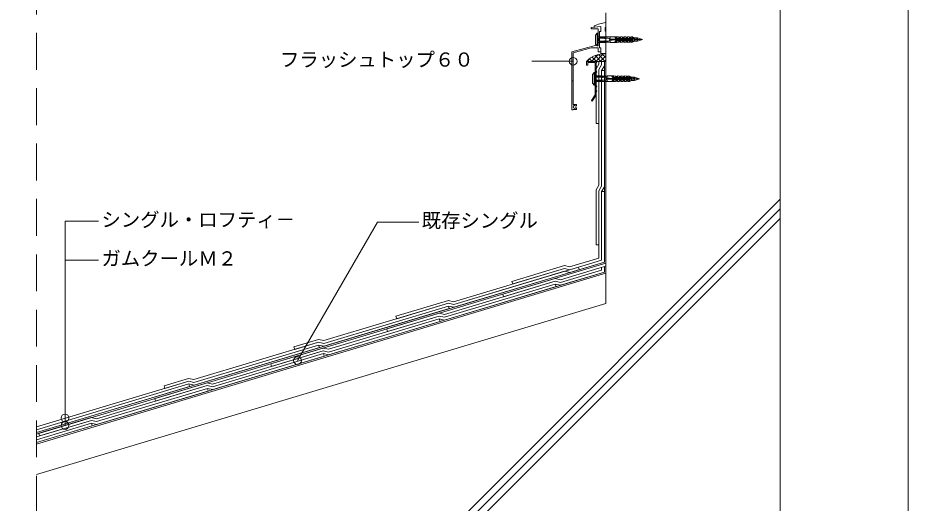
# Model space of a CAD drawing. Units: millimetres, scale not verified. Extents: x -1380 to 1380, y -955 to 955.
# Drawn here: x -19 to 900, y -403 to 98 of the extents above; entities that cross this region are included whole.
import ezdxf
from ezdxf.enums import TextEntityAlignment as Align

# ---------------------------------------------------------------- set-up
doc = ezdxf.new("R2010")
doc.units = ezdxf.units.MM
doc.header["$LTSCALE"] = 3
doc.linetypes.add('USER1', pattern=[19.05, 12.7, -6.35])
for name, color, linetype, lineweight in [('0-1_HATCH', 9, 'Continuous', 18), ('0-2_KUTAI', 3, 'Continuous', 18), ('0-3_BOUSUI', 1, 'Continuous', 18), ('0-4_MOJI', 7, 'Continuous', 18), ('0-6_KANAMONO', 4, 'Continuous', 18), ('0-7_single', 6, 'Continuous', 18), ('0-8_KANAMONO_SCREW', 4, 'Continuous', 18), ('0-9_WAKU', 7, 'Continuous', 18)]:
    doc.layers.add(name, color=color, linetype=linetype, lineweight=lineweight)
doc.styles.add('ＭＳ ゴシック', font='')
doc.styles.get('ＭＳ ゴシック').set_extended_font_data('MS Gothic')

msp = doc.modelspace()

# ---------------------------------------------------------------- linework, layer by layer
at = {"layer": '0-1_HATCH'}
for p, q in [((568.408, 53.341), (571.711, 56.644)), ((573.709, 53.341), (570.951, 56.098)), ((572.898, 53.341), (579.867, 60.31)), ((578.199, 53.341), (573.673, 57.867)), ((582.689, 53.341), (576.719, 59.311)), ((577.388, 53.341), (585.061, 61.014)), ((587.179, 53.341), (580.144, 60.376)), ((581.878, 53.341), (587.745, 59.207)), ((587.745, 57.266), (584.046, 60.964)), ((569.219, 53.341), (568.528, 54.031)), ((586.369, 53.341), (587.745, 54.717)), ((387.745, -468.872), (767.745, -88.872)), ((387.745, -478.771), (767.745, -98.771)), ((387.745, -488.671), (767.745, -108.671))]:
    msp.add_line(p, q, dxfattribs=at)
at = {"layer": '0-2_KUTAI'}
for p, q in [((767.745, 455.448), (767.745, -660.029)), ((587.745, 103.341), (587.745, -196.659)), ((-0.043, -341.674), (587.745, -165.338)), ((-0.043, -372.995), (587.745, -196.659))]:
    msp.add_line(p, q, dxfattribs=at)
at = {"layer": '0-3_BOUSUI'}
msp.add_line((587.745, 53.341), (577.845, 53.341), dxfattribs=at)
for points in [[(-0.043, -331.338), (587.745, -155.002), (587.745, 53.341)], [(-0.043, -329.772), (586.245, -153.886), (586.245, 53.341)], [(-0.043, -340.108), (586.245, -164.222), (586.245, -158.375)]]:
    msp.add_lwpolyline(points, dxfattribs=at)
msp.add_arc((585.768, 36.276), 24.748, 85.41887, 136.40543, dxfattribs=at)
at = {"layer": '0-4_MOJI'}
for p, q in [((511.244, 53.508), (554.045, 53.508)), ((29.463, -322.486), (29.463, -111.758)), ((64.039, -111.758), (29.463, -111.758)), ((64.039, -151.758), (29.463, -151.758))]:
    msp.add_line(p, q, dxfattribs=at)
msp.add_lwpolyline([(269.426, -255.49), (351.889, -112.659), (394.69, -112.659)], dxfattribs=at)
for centre in [(554.045, 53.508), (269.426, -255.49), (29.463, -314.799), (29.463, -322.486)]:
    msp.add_circle(centre, 4, dxfattribs=at)
at = {"layer": '0-6_KANAMONO'}
for p, q in [((575.745, 89.265), (575.745, 89.901)), ((578.645, 47.591), (577.845, 48.341)), ((557.295, 7.351), (557.222, 7.309)), ((557.222, 5.373), (557.295, 5.331)), ((557.545, 8.341), (557.545, 7.784)), ((557.545, 4.898), (557.545, 4.341))]:
    msp.add_line(p, q, dxfattribs=at)
for points in [[(587.745, 93.341), (587.745, 88.841), (587.245, 88.341), (587.245, 84.841), (587.745, 84.341), (587.745, 62.341)], [(582.745, 89.316), (582.745, 84.341), (581.245, 84.341), (581.245, 67.341), (582.745, 67.341), (582.745, 63.341), (579.745, 63.341), (579.745, 67.341), (572.696, 67.341), (554.045, 62.344), (554.045, 33.641)], [(579.745, 72.11), (579.745, 75.541), (580.045, 75.841), (579.745, 76.141), (579.745, 86.841), (572.745, 86.841), (572.745, 88.341), (582.521, 89.514)], [(586.745, 61.341), (582.745, 61.341), (582.745, 67.341), (581.245, 67.641), (581.245, 84.041), (582.745, 84.341), (582.745, 89.541), (576.304, 88.768)], [(557.045, 3.841), (554.045, 3.841), (554.045, 3.341), (552.745, 3.341), (552.745, 63.341), (578.262, 70.179)], [(554.045, 33.041), (554.045, 8.841), (557.045, 8.841)]]:
    msp.add_lwpolyline(points, dxfattribs=at)
msp.add_lwpolyline([(578.645, 47.591), (577.845, 48.341), (577.845, 51.841), (578.645, 52.591), (577.845, 53.341), (567.845, 53.341), (567.845, 49.341), (569.045, 49.341), (569.045, 52.141), (576.645, 52.141), (576.645, 18.704), (572.847, 13.007), (573.845, 12.341), (577.845, 18.341), (577.845, 21.841), (578.645, 22.591), (577.845, 23.341), (577.845, 26.841), (578.645, 27.591), (577.845, 28.341), (577.845, 31.841), (578.645, 32.591), (577.845, 33.341), (577.845, 36.841), (578.645, 37.591), (577.845, 38.341), (577.845, 41.841), (578.645, 42.591), (577.845, 43.341), (577.845, 46.841)], close=True, dxfattribs=at)
for centre, radius, start, end in [((592.632, 53.641), 40, 97.01862, 114.97305), ((576.245, 89.265), 0.5, 180, 276.84277), ((582.545, 89.316), 0.2, 0, 96.84277), ((577.745, 72.11), 2, 285, 0), ((586.745, 62.341), 1, 270, 0), ((554.045, 33.341), 0.3, 90, 270), ((555.545, 6.341), 1.5, 44.47751, 315.52249), ((556.972, 7.742), 0.5, 224.47751, 300), ((556.972, 4.94), 0.5, 60, 135.52249), ((557.045, 8.341), 0.5, 0, 90), ((557.045, 4.341), 0.5, 270, 0), ((557.045, 7.784), 0.5, 300, 0), ((557.045, 4.898), 0.5, 0, 60)]:
    msp.add_arc(centre, radius, start, end, dxfattribs=at)
at = {"layer": '0-7_single'}
msp.add_line((580.645, -160.055), (587.745, -157.925), dxfattribs=at)
for points in [[(586.245, 53.341), (586.245, 48.937), (583.445, 44.087), (583.445, -75.313), (580.645, -80.163), (580.645, -135.913), (577.845, -135.913), (577.845, -79.413), (580.645, -74.563), (580.645, 44.837), (583.445, 49.687), (583.445, 53.341)], [(583.445, 53.341), (583.445, 49.687), (580.645, 44.837), (580.645, -10.913), (577.845, -10.913), (577.845, 45.587), (580.645, 50.437), (580.645, 53.341)], [(586.245, -158.375), (586.245, -164.222), (541.057, -177.778), (535.607, -176.49), (421.243, -210.799), (415.793, -209.511), (362.394, -225.531), (361.589, -222.849), (415.707, -206.613), (421.157, -207.902), (535.521, -173.592), (540.971, -174.881), (583.445, -162.139), (583.445, -159.215)], [(583.445, -159.215), (583.445, -162.139), (540.971, -174.881), (535.521, -173.592), (482.122, -189.612), (481.318, -186.93), (535.435, -170.695), (540.885, -171.983), (580.645, -160.055)], [(-0.043, -329.772), (157.999, -282.36), (157.194, -279.678), (-0.043, -326.849), (157.194, -279.678), (162.644, -280.966), (292.094, -242.131), (291.29, -239.449), (162.558, -278.069), (157.108, -276.78), (-0.043, -323.926)], [(-0.043, -334.262), (56.608, -317.266), (62.058, -318.555), (176.422, -284.245), (177.227, -286.927), (62.144, -321.452), (56.694, -320.164), (-0.043, -337.185), (56.694, -320.164), (57.499, -322.846), (-0.043, -340.108)]]:
    msp.add_lwpolyline(points, dxfattribs=at)
for points in [[(583.445, -151.803), (550.477, -161.693), (545.028, -160.405), (491.629, -176.424), (490.824, -173.742), (544.942, -157.507), (550.391, -158.795), (580.645, -149.719), (580.645, -80.163), (583.445, -75.313), (583.445, 44.087), (586.245, 44.087), (586.245, -76.063), (583.445, -80.913)], [(586.245, -153.886), (550.563, -164.59), (545.114, -163.302), (430.749, -197.611), (425.299, -196.323), (371.9, -212.343), (371.096, -209.661), (425.213, -193.426), (430.663, -194.714), (545.028, -160.405), (550.477, -161.693), (583.445, -151.803), (583.445, -80.913), (586.245, -80.913)], [(560.286, -161.674), (430.835, -200.509), (425.385, -199.221), (296.653, -237.84), (291.204, -236.552), (266.539, -243.951), (265.735, -241.269), (291.118, -233.654), (296.568, -234.943), (425.299, -196.323), (430.749, -197.611), (559.481, -158.992)], [(536.412, -179.172), (421.329, -213.697), (415.879, -212.408), (301.515, -246.718), (296.065, -245.429), (242.666, -261.449), (241.861, -258.767), (295.979, -242.532), (301.429, -243.82), (415.793, -209.511), (421.243, -210.799), (535.607, -176.49)], [(426.19, -201.902), (296.739, -240.738), (291.29, -239.449), (162.558, -278.069), (157.108, -276.78), (132.444, -284.18), (131.639, -281.498), (157.022, -273.883), (162.472, -275.171), (291.204, -236.552), (296.653, -237.84), (425.385, -199.221)], [(416.684, -215.09), (301.601, -249.615), (296.151, -248.327), (181.786, -282.636), (176.337, -281.348), (122.937, -297.368), (122.133, -294.686), (176.251, -278.45), (181.7, -279.739), (296.065, -245.429), (301.515, -246.718), (415.879, -212.408)], [(296.955, -251.009), (181.872, -285.534), (176.422, -284.245), (62.058, -318.555), (56.608, -317.266), (3.209, -333.286), (2.405, -330.604), (56.522, -314.369), (61.972, -315.657), (176.337, -281.348), (181.786, -282.636), (296.151, -248.327)]]:
    msp.add_lwpolyline(points, close=True, dxfattribs=at)
at = {"layer": '0-8_KANAMONO_SCREW'}
for p, q in [((577.182, 71.996), (577.182, 79.687)), ((577.245, 80.391), (578.745, 82.341)), ((577.245, 71.291), (577.245, 80.391)), ((578.745, 82.341), (579.745, 82.341)), ((578.745, 69.341), (578.745, 82.341)), ((587.245, 78.839), (579.745, 78.839)), ((581.795, 77.391), (586.395, 77.391)), ((581.795, 74.291), (586.395, 74.291)), ((581.945, 77.391), (581.945, 78.839)), ((581.945, 72.844), (581.945, 74.291)), ((582.395, 77.391), (582.395, 78.839)), ((582.395, 72.844), (582.395, 74.291)), ((582.895, 77.391), (582.895, 78.839)), ((582.895, 72.844), (582.895, 74.291)), ((583.395, 77.391), (583.395, 78.839)), ((583.395, 72.844), (583.395, 74.291)), ((583.895, 77.391), (583.895, 78.839)), ((583.895, 72.844), (583.895, 74.291)), ((584.395, 77.391), (584.395, 78.839)), ((584.395, 72.844), (584.395, 74.291)), ((584.895, 77.391), (584.895, 78.839)), ((584.895, 72.844), (584.895, 74.291)), ((585.395, 77.391), (585.395, 78.839)), ((585.395, 72.844), (585.395, 74.291)), ((585.895, 77.391), (585.895, 78.839)), ((585.895, 72.844), (585.895, 74.291)), ((586.395, 77.391), (586.395, 78.839)), ((586.395, 72.844), (586.395, 74.291)), ((587.245, 77.391), (587.245, 78.839)), ((587.245, 78.591), (592.245, 78.591)), ((587.245, 77.391), (590.195, 77.391)), ((587.245, 72.844), (587.245, 74.291)), ((587.245, 74.291), (590.195, 74.291)), ((599.108, 78.839), (592.245, 78.839)), ((592.245, 78.839), (592.245, 72.844)), ((617.245, 76.145), (594.362, 76.145)), ((615.348, 75.538), (594.362, 75.538)), ((598.653, 77.435), (597.972, 77.435)), ((598.653, 74.248), (597.972, 74.248)), ((598.173, 77.049), (598.653, 77.049)), ((598.173, 74.633), (598.653, 74.633)), ((599.108, 78.839), (599.11, 78.838)), ((601.07, 78.091), (602.827, 78.091)), ((601.07, 73.591), (602.827, 73.591)), ((602.371, 77.435), (601.691, 77.435)), ((602.371, 74.248), (601.691, 74.248)), ((601.891, 77.049), (602.371, 77.049)), ((601.891, 77.049), (602.371, 77.049)), ((601.891, 74.633), (602.371, 74.633)), ((601.891, 74.633), (602.371, 74.633)), ((604.789, 78.091), (606.545, 78.091)), ((604.789, 73.591), (606.545, 73.591)), ((606.09, 77.435), (605.409, 77.435)), ((606.09, 74.248), (605.409, 74.248)), ((605.61, 77.049), (606.09, 77.049)), ((605.61, 74.633), (606.09, 74.633)), ((608.507, 78.091), (610.263, 78.091)), ((608.507, 73.591), (610.263, 73.591)), ((609.808, 77.435), (609.127, 77.435)), ((609.808, 74.248), (609.127, 74.248)), ((609.328, 77.049), (609.808, 77.049)), ((609.328, 74.633), (609.808, 74.633)), ((612.149, 78.091), (613.906, 78.091)), ((612.149, 73.591), (613.906, 73.591)), ((612.767, 75.538), (612.767, 76.145)), ((613.45, 77.435), (612.77, 77.435)), ((613.45, 74.248), (612.77, 74.248)), ((612.97, 77.049), (613.45, 77.049)), ((612.97, 74.633), (613.45, 74.633)), ((613.375, 75.538), (613.375, 76.145)), ((615.348, 76.145), (615.348, 78.584)), ((615.348, 75.538), (615.348, 73.099)), ((617.232, 77.641), (617.214, 77.507)), ((617.232, 74.041), (617.214, 74.176)), ((617.232, 77.641), (617.482, 77.605)), ((617.232, 74.041), (617.482, 74.077)), ((617.482, 77.597), (617.482, 74.077)), ((617.482, 77.591), (620.482, 77.591)), ((617.482, 74.091), (620.482, 74.091)), ((625.482, 75.841), (618.025, 75.841)), ((620.482, 74.091), (620.482, 77.591)), ((578.745, 69.341), (577.245, 71.291)), ((587.245, 72.844), (579.745, 72.844)), ((587.245, 73.091), (592.245, 73.091)), ((599.108, 72.844), (592.245, 72.844)), ((599.108, 72.844), (599.11, 72.844)), ((574.082, 31.577), (574.082, 39.268)), ((574.145, 39.973), (575.645, 41.923)), ((574.145, 30.873), (574.145, 39.973)), ((575.645, 41.923), (576.645, 41.923)), ((575.645, 28.923), (575.645, 41.923)), ((584.145, 38.42), (576.645, 38.42)), ((578.695, 36.973), (583.295, 36.973)), ((578.845, 36.973), (578.845, 38.42)), ((579.295, 36.973), (579.295, 38.42)), ((579.795, 36.973), (579.795, 38.42)), ((580.295, 36.973), (580.295, 38.42)), ((580.795, 36.973), (580.795, 38.42)), ((581.295, 36.973), (581.295, 38.42)), ((581.795, 36.973), (581.795, 38.42)), ((582.295, 36.973), (582.295, 38.42)), ((582.795, 36.973), (582.795, 38.42)), ((583.295, 36.973), (583.295, 38.42)), ((584.145, 36.973), (584.145, 38.42)), ((584.145, 38.173), (589.145, 38.173)), ((584.145, 36.973), (587.095, 36.973)), ((596.008, 38.42), (589.145, 38.42)), ((589.145, 38.42), (589.145, 32.425)), ((595.553, 37.016), (594.872, 37.016)), ((596.008, 38.42), (596.01, 38.42)), ((597.97, 37.673), (599.727, 37.673)), ((599.271, 37.016), (598.591, 37.016)), ((601.689, 37.673), (603.445, 37.673)), ((602.99, 37.016), (602.309, 37.016)), ((605.407, 37.673), (607.163, 37.673)), ((606.708, 37.016), (606.027, 37.016)), ((609.049, 37.673), (610.806, 37.673)), ((610.35, 37.016), (609.67, 37.016)), ((612.248, 35.726), (612.248, 38.165)), ((614.132, 37.223), (614.114, 37.088)), ((614.132, 37.223), (614.382, 37.187)), ((614.382, 37.179), (614.382, 33.658)), ((614.382, 37.173), (617.382, 37.173)), ((617.382, 33.673), (617.382, 37.173)), ((575.645, 28.923), (574.145, 30.873)), ((584.145, 32.425), (576.645, 32.425)), ((578.695, 33.873), (583.295, 33.873)), ((578.845, 32.425), (578.845, 33.873)), ((579.295, 32.425), (579.295, 33.873)), ((579.795, 32.425), (579.795, 33.873)), ((580.295, 32.425), (580.295, 33.873)), ((580.795, 32.425), (580.795, 33.873)), ((581.295, 32.425), (581.295, 33.873)), ((581.795, 32.425), (581.795, 33.873)), ((582.295, 32.425), (582.295, 33.873)), ((582.795, 32.425), (582.795, 33.873)), ((583.295, 32.425), (583.295, 33.873)), ((584.145, 32.425), (584.145, 33.873)), ((584.145, 33.873), (587.095, 33.873)), ((584.145, 32.673), (589.145, 32.673)), ((596.008, 32.425), (589.145, 32.425)), ((614.145, 35.726), (591.262, 35.726)), ((612.248, 35.119), (591.262, 35.119)), ((595.553, 33.829), (594.872, 33.829)), ((595.073, 36.631), (595.553, 36.631)), ((595.073, 34.215), (595.553, 34.215)), ((596.008, 32.425), (596.01, 32.425)), ((597.97, 33.173), (599.727, 33.173)), ((599.271, 33.829), (598.591, 33.829)), ((598.791, 36.631), (599.271, 36.631)), ((598.791, 36.631), (599.271, 36.631)), ((598.791, 34.215), (599.271, 34.215)), ((598.791, 34.215), (599.271, 34.215)), ((601.689, 33.173), (603.445, 33.173)), ((602.99, 33.829), (602.309, 33.829)), ((602.51, 36.631), (602.99, 36.631)), ((602.51, 34.215), (602.99, 34.215)), ((605.407, 33.173), (607.163, 33.173)), ((606.708, 33.829), (606.027, 33.829)), ((606.228, 36.631), (606.708, 36.631)), ((606.228, 34.215), (606.708, 34.215)), ((609.049, 33.173), (610.806, 33.173)), ((609.667, 35.119), (609.667, 35.726)), ((610.35, 33.829), (609.67, 33.829)), ((609.87, 36.631), (610.35, 36.631)), ((609.87, 34.215), (610.35, 34.215)), ((610.275, 35.119), (610.275, 35.726)), ((612.248, 35.119), (612.248, 32.68)), ((614.132, 33.623), (614.114, 33.757)), ((614.132, 33.623), (614.382, 33.658)), ((614.382, 33.673), (617.382, 33.673)), ((622.382, 35.423), (614.925, 35.423))]:
    msp.add_line(p, q, dxfattribs=at)
for points in [[(578.745, 69.341), (579.745, 69.341), (579.745, 82.341)], [(595.695, 78.839), (597.091, 78.592), (597.748, 77.329)], [(595.695, 72.844), (597.091, 73.09), (597.748, 74.353)], [(601.891, 77.049), (598.952, 77.049), (598.963, 77.181)], [(601.891, 74.633), (598.952, 74.633), (598.963, 74.501)], [(599.108, 77.549), (599.108, 78.839), (600.84, 78.533), (601.466, 77.332)], [(599.108, 74.133), (599.108, 72.844), (600.84, 73.149), (601.466, 74.351)], [(605.61, 77.049), (602.67, 77.049), (602.681, 77.181)], [(605.61, 74.633), (602.67, 74.633), (602.681, 74.501)], [(602.827, 77.549), (602.827, 78.839), (604.559, 78.533), (605.184, 77.332)], [(602.827, 74.133), (602.827, 72.844), (604.559, 73.149), (605.184, 74.351)], [(609.328, 77.049), (606.388, 77.049), (606.4, 77.181)], [(609.328, 74.633), (606.388, 74.633), (606.4, 74.501)], [(606.545, 77.549), (606.545, 78.839), (608.277, 78.533), (608.902, 77.332)], [(606.545, 74.133), (606.545, 72.844), (608.277, 73.149), (608.902, 74.351)], [(612.97, 77.049), (610.107, 77.049), (610.118, 77.181)], [(612.97, 74.633), (610.107, 74.633), (610.118, 74.501)], [(610.263, 77.549), (610.263, 78.839), (611.912, 78.548), (612.545, 77.331)], [(610.263, 74.133), (610.263, 72.844), (611.912, 73.134), (612.545, 74.351)], [(617.245, 77.049), (613.735, 77.049), (613.747, 77.167)], [(617.245, 74.633), (613.735, 74.633), (613.747, 74.515)], [(613.906, 77.549), (613.906, 78.839), (615.348, 78.584), (617.245, 77.489), (617.245, 75.841)], [(613.906, 74.133), (613.906, 72.844), (615.348, 73.099), (617.245, 74.193), (617.245, 75.841)], [(620.482, 77.591), (625.482, 75.841), (620.482, 74.091)], [(575.645, 28.923), (576.645, 28.923), (576.645, 41.923)], [(592.595, 38.42), (593.991, 38.174), (594.648, 36.911)], [(596.008, 37.131), (596.008, 38.42), (597.74, 38.115), (598.366, 36.913)], [(599.727, 37.131), (599.727, 38.42), (601.459, 38.115), (602.084, 36.913)], [(603.445, 37.131), (603.445, 38.42), (605.177, 38.115), (605.802, 36.913)], [(607.163, 37.131), (607.163, 38.42), (608.812, 38.129), (609.445, 36.913)], [(610.806, 37.131), (610.806, 38.42), (612.248, 38.165), (614.145, 37.071), (614.145, 35.423)], [(617.382, 37.173), (622.382, 35.423), (617.382, 33.673)], [(592.595, 32.425), (593.991, 32.672), (594.648, 33.934)], [(598.791, 36.631), (595.852, 36.631), (595.863, 36.762)], [(598.791, 34.215), (595.852, 34.215), (595.863, 34.083)], [(596.008, 33.715), (596.008, 32.425), (597.74, 32.731), (598.366, 33.932)], [(602.51, 36.631), (599.57, 36.631), (599.581, 36.762)], [(602.51, 34.215), (599.57, 34.215), (599.581, 34.083)], [(599.727, 33.715), (599.727, 32.425), (601.459, 32.731), (602.084, 33.932)], [(606.228, 36.631), (603.288, 36.631), (603.3, 36.762)], [(606.228, 34.215), (603.288, 34.215), (603.3, 34.083)], [(603.445, 33.715), (603.445, 32.425), (605.177, 32.731), (605.802, 33.932)], [(609.87, 36.631), (607.007, 36.631), (607.018, 36.762)], [(609.87, 34.215), (607.007, 34.215), (607.018, 34.083)], [(607.163, 33.715), (607.163, 32.425), (608.812, 32.716), (609.445, 33.933)], [(614.145, 36.631), (610.635, 36.631), (610.647, 36.749)], [(614.145, 34.215), (610.635, 34.215), (610.647, 34.096)], [(610.806, 33.714), (610.806, 32.425), (612.248, 32.68), (614.145, 33.775), (614.145, 35.423)]]:
    msp.add_lwpolyline(points, dxfattribs=at)
for centre, radius in [((597.974, 77.896), 0.462), ((597.974, 73.786), 0.462), ((598.213, 77.571), 0.524), ((598.213, 74.111), 0.524), ((598.589, 77.541), 0.519), ((598.589, 74.141), 0.519), ((598.651, 77.892), 0.458), ((598.651, 73.79), 0.458), ((598.653, 77.48), 0.431), ((598.653, 74.202), 0.431), ((601.692, 77.896), 0.462), ((601.692, 73.786), 0.462), ((601.934, 77.576), 0.528), ((601.934, 74.107), 0.528), ((602.308, 77.541), 0.519), ((602.308, 74.141), 0.519), ((602.369, 77.892), 0.458), ((602.369, 73.79), 0.458), ((602.371, 77.48), 0.431), ((602.371, 74.202), 0.431), ((605.411, 77.896), 0.462), ((605.411, 73.786), 0.462), ((605.652, 77.576), 0.528), ((605.652, 74.107), 0.528), ((606.026, 77.541), 0.519), ((606.026, 74.141), 0.519), ((606.087, 77.892), 0.458), ((606.087, 73.79), 0.458), ((606.09, 77.48), 0.431), ((606.09, 74.202), 0.431), ((609.129, 77.896), 0.462), ((609.129, 73.786), 0.462), ((609.371, 77.576), 0.528), ((609.371, 74.107), 0.528), ((609.744, 77.541), 0.519), ((609.744, 74.141), 0.519), ((609.806, 77.892), 0.458), ((609.806, 73.79), 0.458), ((609.808, 77.48), 0.431), ((609.808, 74.202), 0.431), ((612.771, 77.896), 0.462), ((612.771, 73.786), 0.462), ((613.013, 77.574), 0.527), ((613.013, 74.108), 0.527), ((613.394, 77.539), 0.512), ((613.394, 74.144), 0.512), ((613.448, 77.892), 0.458), ((613.448, 73.79), 0.458), ((613.45, 77.479), 0.43), ((613.45, 74.203), 0.43), ((594.874, 37.478), 0.462), ((595.113, 37.153), 0.524), ((595.489, 37.123), 0.519), ((595.551, 37.474), 0.458), ((595.553, 37.061), 0.431), ((598.592, 37.478), 0.462), ((598.834, 37.157), 0.528), ((599.208, 37.123), 0.519), ((599.269, 37.474), 0.458), ((599.271, 37.061), 0.431), ((602.311, 37.478), 0.462), ((602.552, 37.157), 0.528), ((602.926, 37.123), 0.519), ((602.987, 37.474), 0.458), ((602.99, 37.061), 0.431), ((606.029, 37.478), 0.462), ((606.271, 37.157), 0.528), ((606.644, 37.123), 0.519), ((606.706, 37.474), 0.458), ((606.708, 37.061), 0.431), ((609.671, 37.478), 0.462), ((609.913, 37.156), 0.527), ((610.294, 37.12), 0.512), ((610.348, 37.474), 0.458), ((610.35, 37.06), 0.43), ((594.874, 33.367), 0.462), ((595.113, 33.692), 0.524), ((595.489, 33.723), 0.519), ((595.551, 33.371), 0.458), ((595.553, 33.784), 0.431), ((598.592, 33.367), 0.462), ((598.834, 33.688), 0.528), ((599.208, 33.723), 0.519), ((599.269, 33.371), 0.458), ((599.271, 33.784), 0.431), ((602.311, 33.367), 0.462), ((602.552, 33.688), 0.528), ((602.926, 33.723), 0.519), ((602.987, 33.371), 0.458), ((602.99, 33.784), 0.431), ((606.029, 33.367), 0.462), ((606.271, 33.688), 0.528), ((606.644, 33.723), 0.519), ((606.706, 33.371), 0.458), ((606.708, 33.784), 0.431), ((609.671, 33.367), 0.462), ((609.913, 33.689), 0.527), ((610.294, 33.725), 0.512), ((610.348, 33.371), 0.458), ((610.35, 33.785), 0.43)]:
    msp.add_circle(centre, radius, dxfattribs=at)
for centre, radius, start, end in [((577.832, 75.841), 3.9, 98.65592, 99.59407), ((581.795, 75.841), 1.55, 90, 270), ((586.82, 77.391), 0.425, 180, 0), ((586.82, 74.291), 0.425, 0, 180), ((590.195, 75.841), 1.55, 270, 90), ((593.845, 75.841), 0.6, 30.39126, 329.60874), ((577.832, 75.841), 3.9, 260.40593, 261.34408), ((574.732, 35.423), 3.9, 98.65592, 99.59407), ((578.695, 35.423), 1.55, 90, 270), ((583.72, 36.973), 0.425, 180, 0), ((587.095, 35.423), 1.55, 270, 90), ((574.732, 35.423), 3.9, 260.40593, 261.34408), ((583.72, 33.873), 0.425, 0, 180), ((590.745, 35.423), 0.6, 30.39126, 329.60874)]:
    msp.add_arc(centre, radius, start, end, dxfattribs=at)
for centre, ratio, start_param, end_param in [((620.482, 77.091), 0.294118, 4.712389, 6.2831853), ((620.482, 77.091), 0.735349, 6.2831853, 7.8539816), ((620.482, 74.591), 0.735294, 4.7240766, 6.2831853), ((620.482, 74.591), 0.294118, 6.2831853, 7.8539816), ((617.382, 36.673), 0.294118, 4.712389, 6.2831853), ((617.382, 36.673), 0.735349, 6.2831853, 7.8539816), ((617.382, 34.173), 0.735294, 4.7240766, 6.2831853), ((617.382, 34.173), 0.294118, 6.2831853, 7.8539816)]:
    msp.add_ellipse(centre, major_axis=(-1.7, 0), ratio=ratio, start_param=start_param, end_param=end_param, dxfattribs=at)
at = {"layer": '0-9_WAKU', "linetype": 'USER1'}
msp.add_line((-0.043, 539.971), (-0.043, -660.029), dxfattribs=at)
at = {"layer": '0-9_WAKU'}
msp.add_lwpolyline([(-900.043, -660.029), (899.957, -660.029), (899.957, 539.971), (-900.043, 539.971)], close=True, dxfattribs=at)

# ---------------------------------------------------------------- texts
at = {"layer": '0-4_MOJI', "style": 'ＭＳ ゴシック'}
for s, p in [('フラッシュトップ６０', (251.346, 43.508)), ('シングル・ロフティ－', (67.039, -121.758)), ('既存シングル', (397.69, -122.659)), ('ガムクールＭ２', (67.039, -161.758))]:
    msp.add_text(s, height=14.66, dxfattribs=at).set_placement(p, align=Align.BOTTOM_LEFT)

doc.saveas('drawing.dxf')
